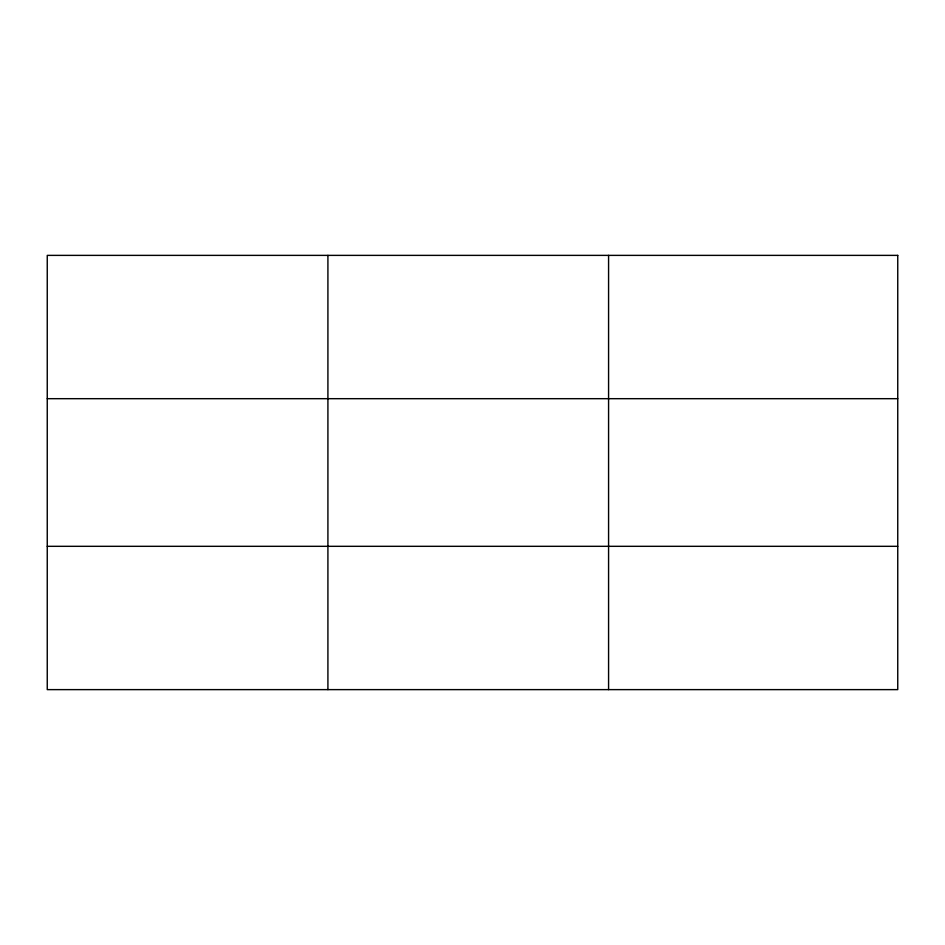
<?xml version="1.0" encoding="UTF-8"?>
<svg xmlns="http://www.w3.org/2000/svg" width="945" height="945" viewBox="0 0 945 945"><rect width="100%" height="100%" fill="white"/><g stroke="black" fill="none" stroke-linecap="round" stroke-linejoin="round"><path stroke-width="1.42" d="M327.915 255.374L327.915 689.626M608.58 255.374L608.58 689.626M47.25 398.684L897.75 398.684M47.25 546.316L897.75 546.316M897.75 255.374L897.75 689.626L47.25 689.626L47.25 255.374L897.75 255.374"/></g></svg>
